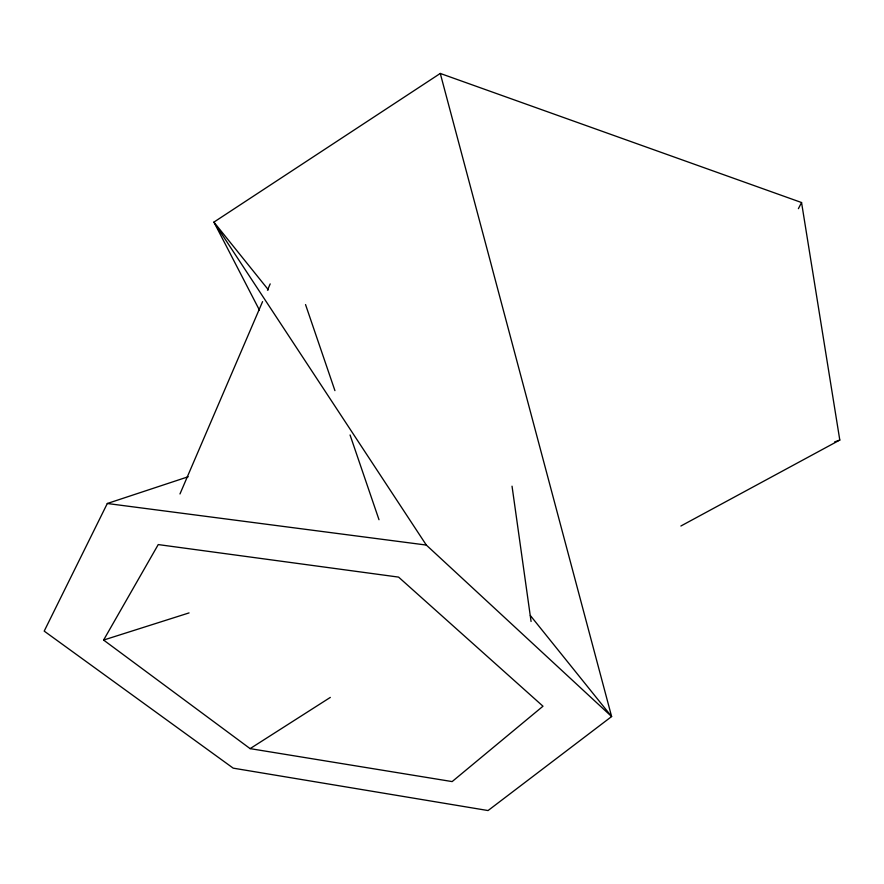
<?xml version="1.0" encoding="UTF-8"?>
<svg xmlns="http://www.w3.org/2000/svg" width="884" height="884" viewBox="0 0 884 884"><rect width="100%" height="100%" fill="white"/><g stroke="black" fill="none" stroke-linecap="round" stroke-linejoin="round"><path stroke-width="1.33" d="M179.971 493.957L262.581 301.61M267.465 290.217L270.184 283.897M188.226 476.752L107.307 503.504L44.2 631.11L233.21 768.152L488.056 810.551L611.617 716.548L440.276 73.449L213.917 222.116L259.432 310.107M798.396 208.668L801.556 202.535L440.276 73.449M103.594 640.06L158.236 544.577L398.585 577.108L542.986 706.217L452.144 781.589L250.117 748.626L103.594 640.06L189.065 612.91M250.117 748.626L330.329 697.41M680.879 526.013L839.8 440.055L801.556 202.535M834.618 441.912L839.8 440.055M107.307 503.504L426.32 545.063L611.617 716.548L530.345 615.518M268.382 289.83L213.917 222.116L426.32 545.063M305.532 304.571L334.925 390.629M350.053 434.972L379.004 519.726M512.035 486.178L531.074 621.485"/></g></svg>
